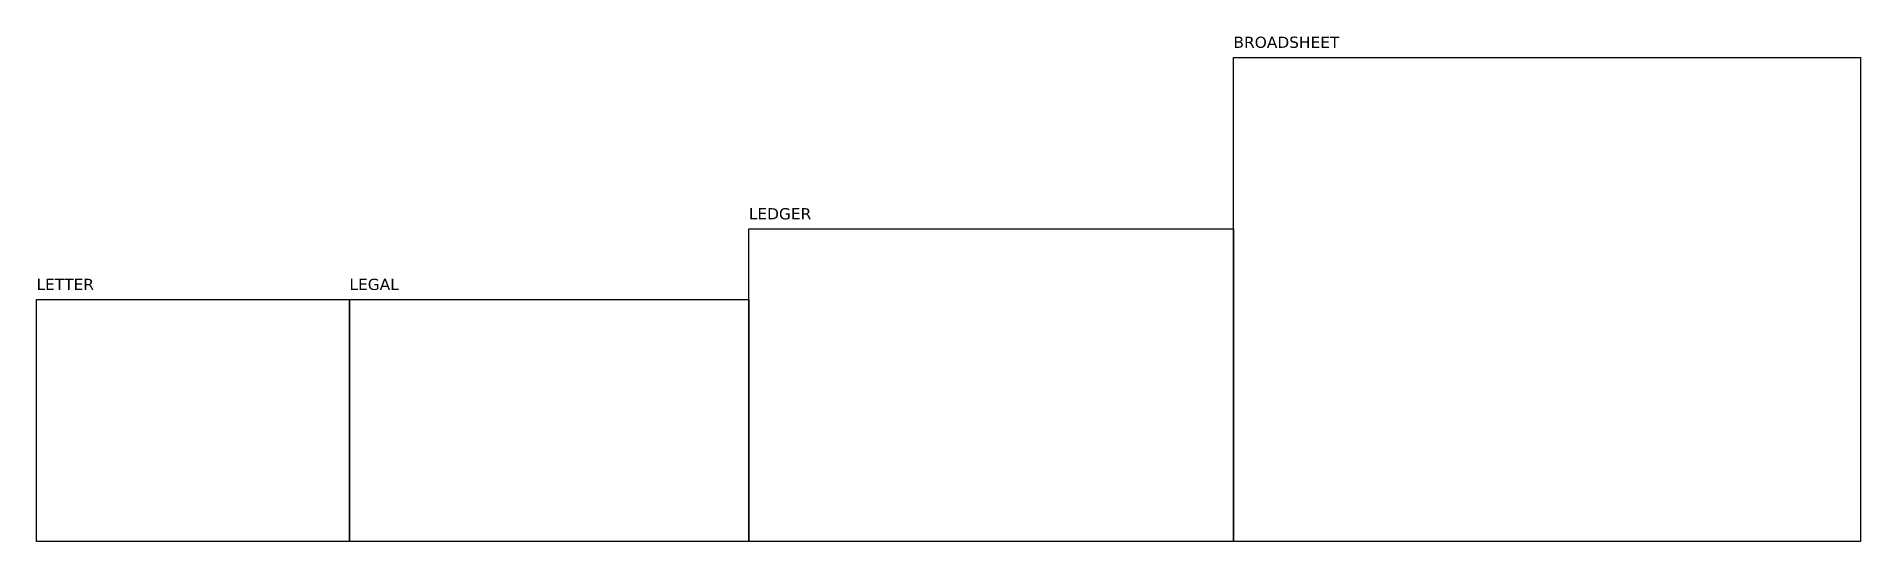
# Model space of a CAD drawing. Extents: x -152 to 1626, y 74 to 6451.
# Drawn here: x 0 to 1626, y 6000 to 6451 of the extents above.
import ezdxf

# ---------------------------------------------------------------- set-up
doc = ezdxf.new("R2010")
doc.units = 0
doc.header["$LTSCALE"] = 0.25
doc.layers.get('Defpoints').update_dxf_attribs({"color": 222})
doc.styles.get("Standard").update_dxf_attribs({"font": 'verdana.ttf'})

msp = doc.modelspace()

# ---------------------------------------------------------------- linework, layer by layer
at = {"layer": 'Defpoints'}
for points in [[(1067, 6000), (1067, 6432), (1626, 6432), (1626, 6000)], [(635, 6279), (1067, 6279), (1067, 6000), (635, 6000)], [(0, 6000), (0, 6216), (279, 6216), (279, 6000)], [(279, 6216), (635, 6216), (635, 6000), (279, 6000)]]:
    msp.add_lwpolyline(points, close=True, dxfattribs=at)

# ---------------------------------------------------------------- texts
at = {"layer": 'Defpoints', "char_height": 10, "width": 150, "attachment_point": 1}
for s, insert in [('BROADSHEET', (1067, 6450.462)), ('LEDGER', (635, 6297.462)), ('LETTER', (0, 6234.462)), ('LEGAL', (279, 6234.462))]:
    msp.add_mtext(s, dxfattribs=dict(at, insert=insert))

doc.saveas('drawing.dxf')
